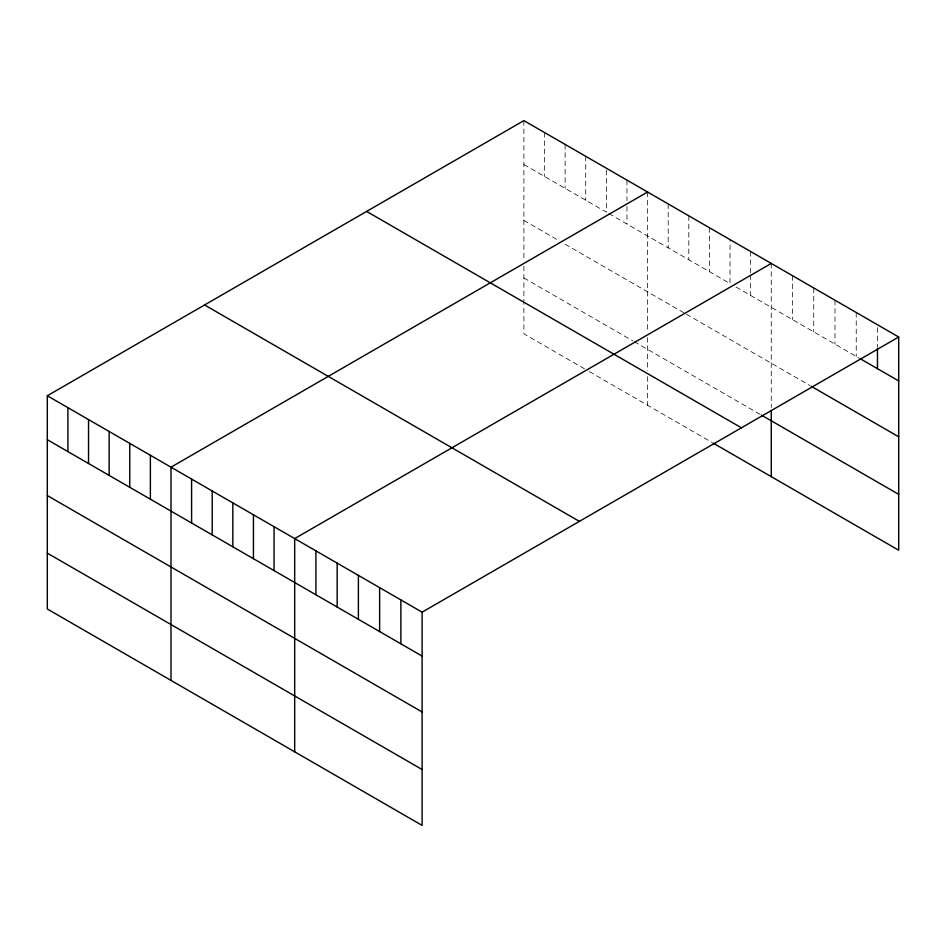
<?xml version="1.0" encoding="UTF-8"?>
<svg xmlns="http://www.w3.org/2000/svg" width="946" height="946" viewBox="0 0 946 946"><rect width="100%" height="100%" fill="white"/><g stroke="black" fill="none" stroke-linecap="round" stroke-linejoin="round"><path stroke-width="0.71" stroke-dasharray="4.73 3.55" d="M523.895 164.533L606.351 212.141L606.351 168.222M608.775 213.536L730.04 283.552L730.04 239.634M736.094 287.052L858.72 357.848M523.895 220.406L559.051 240.71M565.117 244.21L685.164 313.516M686.382 314.214L810.001 385.578M523.895 277.97L633.028 340.974M634.234 341.672L760.348 414.49M584.522 368.845L523.895 333.832L523.895 302.318M589.37 371.636L711.841 442.35M877.462 327.671L877.462 346.709M856.225 312.487L856.225 356.406M834.987 300.225L834.987 344.143M813.737 287.962L813.737 331.88M792.5 275.7L792.5 319.618M771.262 263.437L771.262 407.501M750.651 251.53L750.651 273.489M750.651 274.955L750.651 295.448M709.417 227.726L709.417 271.644M688.806 215.83L688.806 259.748M668.195 203.922L668.195 247.84M647.572 192.026L647.572 330.189M647.572 337.568L647.572 370.867M647.572 376.591L647.572 405.243M626.962 180.118L626.962 200.611M626.962 206.476L626.962 224.036M585.728 156.315L585.728 200.233M565.117 144.419L565.117 188.337M544.506 132.511L544.506 176.429M523.895 120.615L523.895 258.778M523.895 266.157L523.895 300.887"/><path stroke-width="1.42" d="M898.7 337.013L422.105 612.168L422.105 825.385L47.3 608.988L47.3 395.771L523.895 120.615L898.7 337.013L898.7 550.229L713.059 443.047M647.572 192.026L170.99 467.182L170.99 680.399M771.262 263.437L294.679 538.593L294.679 751.81M859.973 358.569L898.7 380.931M811.242 386.299L898.7 436.792M761.565 415.188L898.7 494.356M366.61 211.419L741.428 427.805M204.573 304.967L579.39 521.364M47.3 395.771L422.105 612.168M47.3 439.689L422.105 656.086M47.3 495.562L422.105 711.948M47.3 553.126L422.105 769.512M877.462 348.163L877.462 368.668M771.262 410.458L771.262 476.654M400.868 599.906L400.868 643.824M379.63 587.643L379.63 631.561M358.392 575.381L358.392 619.299M337.154 563.118L337.154 607.036M315.917 550.856L315.917 594.774M274.056 526.686L274.056 570.604M253.445 514.79L253.445 558.708M232.834 502.882L232.834 546.8M212.211 490.986L212.211 534.904M191.6 479.078L191.6 522.996M150.379 455.274L150.379 499.192M129.756 443.378L129.756 487.296M109.145 431.471L109.145 475.389M88.534 419.575L88.534 463.493M67.911 407.667L67.911 451.585"/></g></svg>
